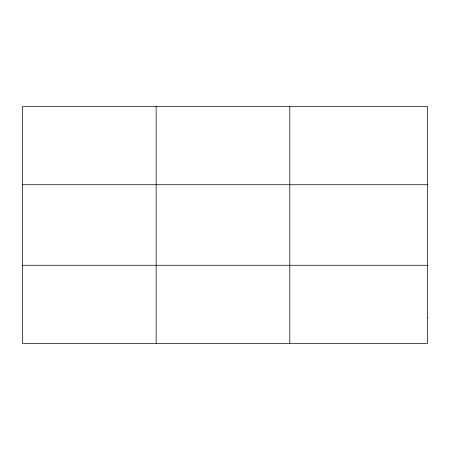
<?xml version="1.0" encoding="UTF-8"?>
<svg xmlns="http://www.w3.org/2000/svg" width="450" height="450" viewBox="0 0 450 450"><rect width="100%" height="100%" fill="white"/><g stroke="black" fill="none" stroke-linecap="round" stroke-linejoin="round"><path stroke-width="0.67" d="M156.15 106.549L156.15 343.451M289.8 106.549L289.8 343.451M22.5 184.725L427.5 184.725M22.5 265.275L427.5 265.275M427.5 317.391L427.5 343.451L22.5 343.451L22.5 106.549L427.5 106.549L427.5 317.391"/></g></svg>
